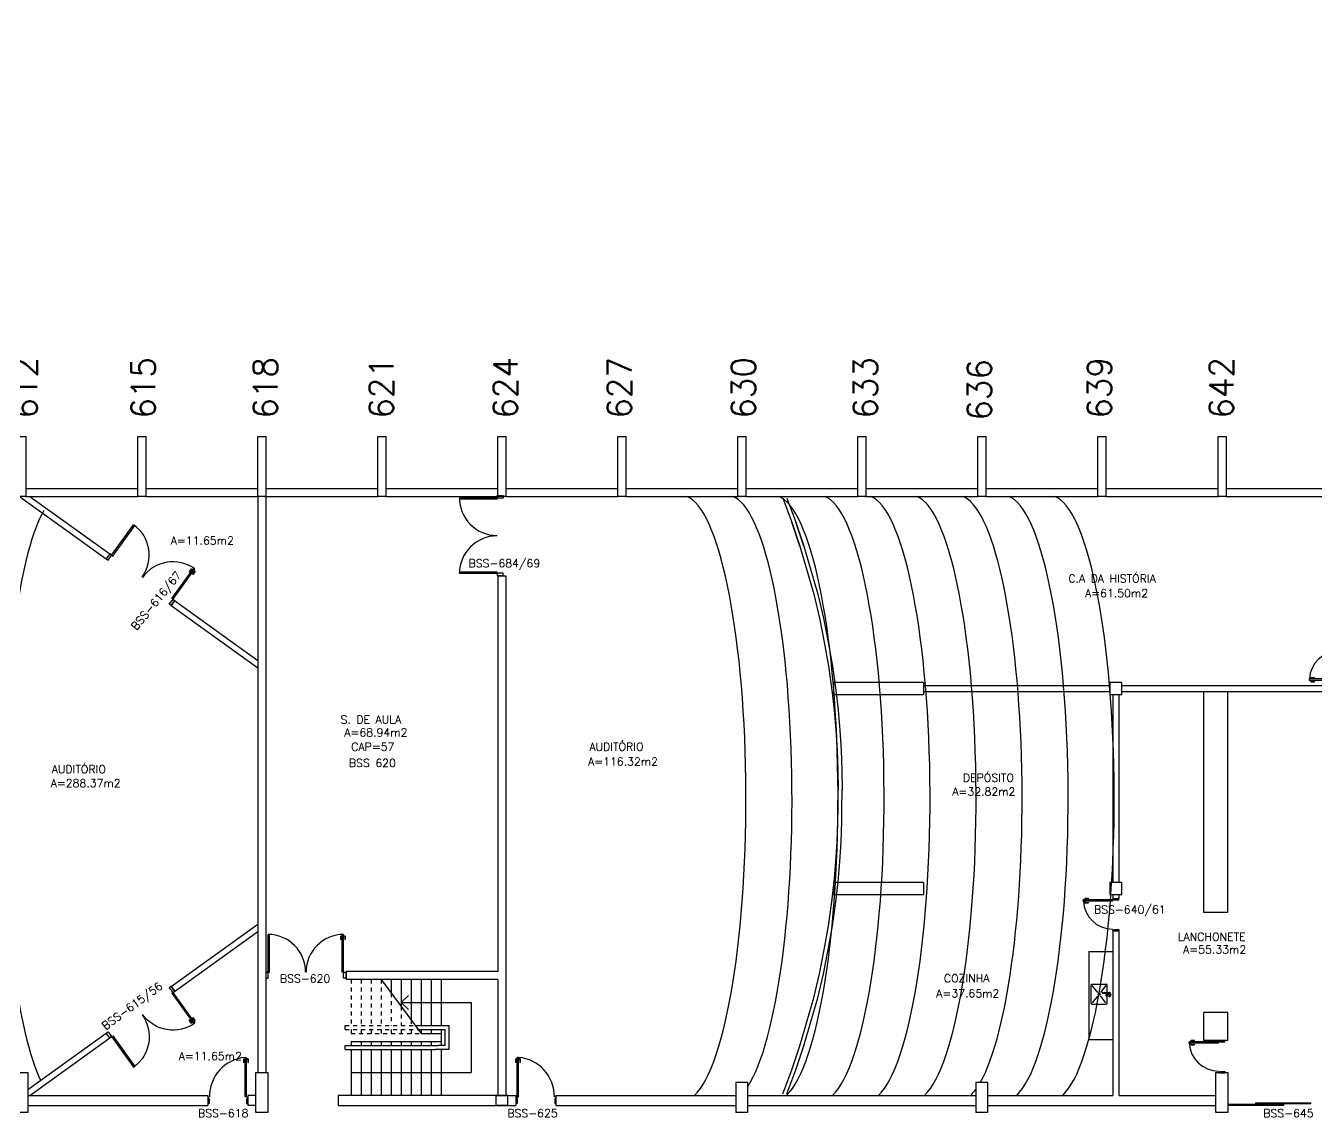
# Model space of a CAD drawing. Extents: x 0 to 244, y -71 to 76.
# Drawn here: x 144.17 to 176.43, y -0.3 to 26.98 of the extents above; entities that cross this region are included whole.
import ezdxf
from ezdxf.enums import TextEntityAlignment as Align

# ---------------------------------------------------------------- set-up
doc = ezdxf.new("R2010")
doc.units = 0
doc.header["$LTSCALE"] = 0.01
doc.header["$MEASUREMENT"] = 0
doc.header["$PDMODE"] = 98
doc.linetypes.add('HIDDEN2', pattern=[0.1875, 0.125, -0.0625])
doc.layers.get('0').update_dxf_attribs({"linetype": 'CONTINUOUS'})
doc.layers.get('DEFPOINTS').update_dxf_attribs({"linetype": 'CONTINUOUS'})
for name, color, linetype in [('ALV', 2, 'CONTINUOUS'), ('APSAN', 1, 'CONTINUOUS'), ('BANC', 2, 'CONTINUOUS'), ('ESC', 1, 'CONTINUOUS'), ('ESQ', 1, 'CONTINUOUS'), ('ESTR', 3, 'CONTINUOUS'), ('LAYOUT-ANF', 1, 'CONTINUOUS'), ('NOPILAR1', 2, 'CONTINUOUS'), ('TEXTO', 2, 'CONTINUOUS'), ('TEXTO-ENDEREÇO', 2, 'CONTINUOUS'), ('TXT-END-EXTERNO', 2, 'CONTINUOUS'), ('ÁREA', 2, 'CONTINUOUS')]:
    doc.layers.add(name, color=color, linetype=linetype)
doc.layers.get('0').freeze()
doc.styles.add('1', font='romans.shx')
doc.styles.add('NOPILAR', font='simplex.shx', dxfattribs={"height": 0.6})
doc.styles.add('UNB-100', font='simplex.shx', dxfattribs={"height": 0.2})
doc.styles.add('UNB-100-1', font='simplex.shx', dxfattribs={"height": 0.2})
doc.dimstyles.new('1-600', dxfattribs={"dimtxt": 1.1, "dimasz": 2.5, "dimexe": 2, "dimexo": 4, "dimgap": 0.2, "dimtad": 1, "dimdec": 0, "dimzin": 4, "dimdsep": 46, "dimlunit": 6, "dimtxsty": '1', "dimblk1": 'NONE', "dimblk2": 'NONE', "dimsah": 1, "dimcen": 0, "dimclrd": 2, "dimclre": 2, "dimclrt": 2, "dimadec": 0, "dimazin": 0, "dimtfac": 1, "dimtdec": 0, "dimtmove": 2, "dimatfit": 3, "dimldrblk": 'NONE', "dimfxl": 1, "dimtolj": 1, "dimtzin": 0, "dimarcsym": 0})

# ---------------------------------------------------------------- blocks, each defined once
blk = doc.blocks.new('PILAR-SSN')
blk.add_lwpolyline([(0.2, 0), (0.2, -1.5), (0, -1.5), (0, 0)], close=True)
blk = doc.blocks.new('PD80-SSN')
for p, q in [((-0.777, 0.01), (-0.777, -0.03)), ((-0.777, 0.01), (-0.687, 0.01)), ((-0.687, 0), (-0.687, 0.01)), ((-0.075, 0), (0.075, 0)), ((-0.075, 0), (-0.075, -0.02)), ((0.075, -0.03), (0.075, 0)), ((-0.817, -0.065), (-0.817, -0.03)), ((-0.085, -0.03), (-0.817, -0.03)), ((-0.085, -0.065), (-0.817, -0.065)), ((-0.777, -0.105), (-0.777, -0.065)), ((-0.777, -0.105), (-0.687, -0.105)), ((-0.767, 0), (-0.767, -0.03)), ((-0.767, 0), (-0.687, 0)), ((-0.767, -0.095), (-0.767, -0.065)), ((-0.767, -0.095), (-0.687, -0.095)), ((-0.687, -0.095), (-0.687, -0.105)), ((-0.085, -0.03), (-0.085, -0.065)), ((-0.075, -0.02), (-0.04, -0.02)), ((-0.04, -0.03), (-0.04, -0.02)), ((-0.04, -0.03), (0.075, -0.03)), ((-0.075, -0.781), (-0.04, -0.781)), ((-0.075, -0.801), (-0.075, -0.781)), ((-0.075, -0.801), (0.075, -0.801)), ((-0.075, -0.802), (0.075, -0.802)), ((-0.04, -0.771), (0.075, -0.771)), ((-0.04, -0.771), (-0.04, -0.781)), ((0.075, -0.771), (0.075, -0.801))]:
    blk.add_line(p, q)
blk.add_arc((-0.085, -0.03), 0.731, 182.6571, 270)
blk = doc.blocks.new('PISOANF-SSN')
for p, q in [((0, 0), (-0.224, -0.6)), ((-0.224, -0.6), (-0.427, -1.2)), ((-0.427, -1.2), (-0.603, -1.8)), ((-0.603, -1.8), (-0.772, -2.4)), ((-0.772, -2.4), (-0.914, -3)), ((-0.914, -3), (-1.032, -3.6)), ((-1.032, -3.6), (-1.14, -4.2)), ((-1.14, -4.2), (-1.223, -4.8)), ((-1.223, -4.8), (-1.28, -5.3)), ((-1.28, -5.3), (-1.324, -5.8)), ((-1.324, -5.8), (-1.355, -6.3)), ((-1.355, -6.3), (-1.374, -6.8)), ((-1.374, -6.8), (-1.374, -7.111)), ((-1.374, -7.111), (-1.38, -7.611)), ((-1.374, -8.093), (-1.38, -7.593)), ((-1.355, -8.593), (-1.374, -8.093)), ((-1.324, -9.093), (-1.355, -8.593)), ((-1.28, -9.593), (-1.324, -9.093)), ((-1.223, -10.093), (-1.28, -9.593)), ((-1.14, -10.693), (-1.223, -10.093)), ((-1.032, -11.293), (-1.14, -10.693)), ((-0.914, -11.893), (-1.032, -11.293)), ((-0.772, -12.493), (-0.914, -11.893)), ((-0.603, -13.093), (-0.772, -12.493)), ((-0.427, -13.693), (-0.603, -13.093))]:
    blk.add_line(p, q)
blk.add_lwpolyline([(-0.224, -14.293), (-0.427, -13.693)], close=True)
blk.add_lwpolyline([(0, -14.893), (-0.224, -14.293)])
blk = doc.blocks.new('PTDP-SSN')
at = {"color": 2}
for p, q in [((0.055, 1.015), (0.09, 1.015)), ((0.055, 0.075), (0.055, 1.015)), ((0.09, 0.075), (0.09, 1.015)), ((1.91, 0.075), (1.91, 1.015)), ((1.945, 1.015), (1.91, 1.015)), ((1.945, 0.075), (1.945, 1.015)), ((0.05, 0.075), (0, 0.075)), ((0, 0.075), (0, -0.075)), ((0.05, 0.04), (0.05, 0.075)), ((0.06, 0.04), (0.05, 0.04)), ((0.055, 0.075), (0.09, 0.075)), ((0.06, -0.075), (0.06, 0.04)), ((1.945, 0.075), (1.91, 0.075)), ((1.94, -0.075), (1.94, 0.04)), ((1.94, 0.04), (1.95, 0.04)), ((1.95, 0.04), (1.95, 0.075)), ((1.95, 0.075), (2, 0.075)), ((2, 0.075), (2, -0.075)), ((0, -0.075), (0.06, -0.075)), ((2, -0.075), (1.94, -0.075))]:
    blk.add_line(p, q, dxfattribs=at)
at = {"color": 1}
for centre, start, end in [((0.055, 0.075), 0, 90), ((1.945, 0.075), 90, 180)]:
    blk.add_arc(centre, 0.94, start, end, dxfattribs=at)
blk = doc.blocks.new('ESCB-SSN')
at = {"layer": 'ESC', "linetype": 'HIDDEN2'}
for p, q in [((-3.679, 2.898), (-3.679, 1.75)), ((-3.429, 2.898), (-3.429, 1.75)), ((-3.179, 2.898), (-3.179, 1.75)), ((-2.929, 2.898), (-2.929, 1.75)), ((-2.679, 2.561), (-2.679, 1.75)), ((-2.429, 2.224), (-2.429, 1.75)), ((-3.832, 1.65), (-3.832, 1.75)), ((-3.832, 1.75), (-2.078, 1.75)), ((-3.832, 1.65), (-2.004, 1.65)), ((-3.679, 1.65), (-3.679, 1.55)), ((-3.429, 1.65), (-3.429, 1.55)), ((-3.179, 1.65), (-3.179, 1.55)), ((-2.929, 1.65), (-2.929, 1.55)), ((-2.679, 1.65), (-2.679, 1.55)), ((-2.429, 1.65), (-2.429, 1.55)), ((-2.179, 1.887), (-2.179, 1.75)), ((-3.679, 1.55), (-1.929, 1.55))]:
    blk.add_line(p, q, dxfattribs=at)
at = {"layer": 'ESC', "color": 1}
for p, q in [((-2.929, 2.898), (-1.929, 1.55)), ((-2.679, 2.898), (-2.679, 2.561)), ((-2.429, 2.898), (-2.429, 2.224)), ((-2.179, 2.898), (-2.179, 1.887)), ((-1.929, 2.898), (-1.929, 1.75)), ((-1.679, 2.898), (-1.679, 1.75)), ((-1.429, 2.898), (-1.429, 1.75)), ((-2.179, 1.65), (-2.179, 1.55)), ((-2.078, 1.75), (-1.232, 1.75)), ((-2.004, 1.65), (-1.332, 1.65)), ((-1.929, 1.65), (-1.929, 1.55)), ((-1.679, 1.65), (-1.679, 1.55)), ((-1.429, 1.65), (-1.429, 1.248)), ((-1.332, 1.248), (-1.332, 1.65)), ((-1.232, 1.148), (-1.232, 1.75)), ((-3.679, 1.347), (-3.679, 1.248)), ((-3.679, 1.347), (-3.187, 1.347)), ((-3.429, 1.347), (-3.429, 1.248)), ((-3.187, 1.347), (-2.401, 1.347)), ((-3.179, 1.347), (-3.179, 1.248)), ((-2.929, 1.347), (-2.929, 1.248)), ((-2.679, 1.347), (-2.679, 1.248)), ((-2.466, 1.347), (-2.189, 1.347)), ((-2.429, 1.347), (-2.429, 1.248)), ((-2.189, 1.347), (-1.429, 1.347)), ((-2.179, 1.347), (-2.179, 1.248)), ((-1.929, 1.55), (-1.429, 1.55)), ((-1.929, 1.347), (-1.929, 1.248)), ((-1.679, 1.347), (-1.679, 1.248)), ((-1.679, 1.347), (-1.679, 1.248)), ((-3.832, 1.248), (-1.503, 1.248)), ((-3.832, 1.148), (-3.832, 1.248)), ((-3.832, 1.148), (-1.577, 1.148)), ((-3.679, 1.148), (-3.679, -0.003)), ((-3.429, 1.148), (-3.429, -0.003)), ((-3.179, 1.148), (-3.179, -0.003)), ((-2.929, 1.148), (-2.929, -0.003)), ((-2.679, 1.148), (-2.679, -0.003)), ((-2.429, 1.148), (-2.429, -0.003)), ((-2.179, 1.148), (-2.179, -0.003)), ((-1.929, 1.148), (-1.929, -0.003)), ((-1.679, 1.148), (-1.679, -0.003)), ((-1.232, 1.148), (-1.577, 1.148)), ((-1.332, 1.248), (-1.503, 1.248)), ((-1.429, 1.148), (-1.429, -0.003))]:
    blk.add_line(p, q, dxfattribs=at)
at = {"layer": 'ESC'}
for p, q in [((-2.426, 2.324), (-2.249, 2.501)), ((-2.426, 2.324), (-0.679, 2.324)), ((-2.426, 2.324), (-2.249, 2.147)), ((-0.679, 2.324), (-0.679, 0.572)), ((-3.679, 0.572), (-0.679, 0.572))]:
    blk.add_line(p, q, dxfattribs=at)
blk = doc.blocks.new('INOXA1-P')
for p, q in [((0.043, 0.008), (0.043, -0.022)), ((0.062, 0.04), (0.071, 0.04)), ((0.131, 0.048), (0.076, 0.043)), ((0.131, -0.002), (0.076, 0.003)), ((0.12, 0.23), (0.12, 0.047)), ((0.22, 0.25), (0.14, 0.25)), ((0.15, 0.22), (0.287, 0.043)), ((0.5, 0.25), (0.22, 0.25)), ((0.353, 0.043), (0.49, 0.22)), ((0.52, 0.23), (0.52, -0.23)), ((0.22, -0.027), (0.054, -0.027)), ((0.22, -0.037), (0.054, -0.037)), ((0.063, -0.003), (0.063, -0.021)), ((0.12, -0.001), (0.12, -0.027)), ((0.12, -0.037), (0.12, -0.23)), ((0.22, -0.25), (0.14, -0.25)), ((0.15, -0.22), (0.287, -0.043)), ((0.231, -0.027), (0.22, -0.027)), ((0.231, -0.037), (0.22, -0.037)), ((0.5, -0.25), (0.22, -0.25)), ((0.353, -0.043), (0.49, -0.22))]:
    blk.add_line(p, q)
blk.add_lwpolyline([(0.076, 0.003), (0.072, 0.004), (0.069, 0.009), (0.067, 0.015), (0.066, 0.023), (0.067, 0.031), (0.069, 0.037), (0.072, 0.042), (0.076, 0.043)])
blk.add_lwpolyline([(0.131, 0.048), (0.137, 0.046), (0.143, 0.041), (0.147, 0.033), (0.148, 0.023), (0.147, 0.013), (0.143, 0.006), (0.137, 0), (0.131, -0.002), (0.125, 0), (0.119, 0.006), (0.115, 0.013), (0.114, 0.023), (0.115, 0.033), (0.119, 0.041), (0.125, 0.046)], close=True)
for radius in [0.0266, 0.0163]:
    blk.add_circle((0.32, 0), radius)
for centre, radius, start, end in [((0.054, 0.023), 0.0349, 36.1705, 252.2568), ((0.054, 0.023), 0.0189, 62.7367, 235.7375), ((0.073, -0.003), 0.01, 102.8285, 180), ((0.054, 0.023), 0.0349, 285.5373, 323.9987), ((0.14, 0.23), 0.02, 90, 180), ((0.5, 0.23), 0.02, 360, 90), ((0.054, -0.032), 0.0145, 20.161, 339.839), ((0.054, -0.032), 0.005, 90.0037, 269.9963), ((0.14, -0.23), 0.02, 180, 270), ((0.231, -0.032), 0.00738, 222.6559, 137.3441), ((0.231, -0.032), 0.005, 269.9935, 90.0065), ((0.5, -0.23), 0.02, 270, 360)]:
    blk.add_arc(centre, radius, start, end)
blk = doc.blocks.new('PE80-SSN')
at = {"color": 2}
for p, q in [((0.075, 0), (-0.075, 0)), ((-0.075, -0.03), (-0.075, 0)), ((0.075, 0), (0.075, -0.02)), ((0.04, -0.03), (-0.075, -0.03)), ((0.075, -0.02), (0.04, -0.02)), ((0.04, -0.03), (0.04, -0.02)), ((0.085, -0.03), (0.817, -0.03)), ((0.085, -0.03), (0.085, -0.065)), ((0.085, -0.065), (0.817, -0.065)), ((0.817, -0.065), (0.817, -0.03))]:
    blk.add_line(p, q, dxfattribs=at)
at = {"color": 1}
for p, q in [((0.777, 0.01), (0.687, 0.01)), ((0.687, 0), (0.687, 0.01)), ((0.777, 0.01), (0.777, -0.03)), ((0.767, 0), (0.687, 0)), ((0.767, -0.095), (0.687, -0.095)), ((0.687, -0.095), (0.687, -0.105)), ((0.777, -0.105), (0.687, -0.105)), ((0.767, 0), (0.767, -0.03)), ((0.767, -0.095), (0.767, -0.065)), ((0.777, -0.105), (0.777, -0.065))]:
    blk.add_line(p, q, dxfattribs=at)
for p, q in [((0.04, -0.771), (-0.075, -0.771)), ((-0.075, -0.771), (-0.075, -0.801)), ((0.075, -0.801), (-0.075, -0.801)), ((0.075, -0.802), (-0.075, -0.802)), ((0.04, -0.771), (0.04, -0.781)), ((0.075, -0.781), (0.04, -0.781)), ((0.075, -0.801), (0.075, -0.781))]:
    blk.add_line(p, q)
blk.add_arc((0.085, -0.03), 0.731, 270, 357.3429, dxfattribs=at)
blk = doc.blocks.new('*D49')
at = {"color": 2, "linetype": 'ByBlock', "transparency": 16777216}
for p, q in [((124.321, 534.963), (124.321, 539.734)), ((136.321, 537.734), (124.321, 537.734))]:
    blk.add_line(p, q, dxfattribs=at)
at = {"layer": 'DEFPOINTS', "color": 0, "linetype": 'ByBlock', "transparency": 16777216}
for p in [(124.321, 537.734), (124.321, 530.963), (136.321, 530.963)]:
    blk.add_point(p, dxfattribs=at)
blk = doc.blocks.new('_NONE')
at = {"color": 0, "linetype": 'ByBlock'}
blk.add_circle((0, 0), 0.25, dxfattribs=at)
blk = doc.blocks.new('*D48')
at = {"color": 2, "linetype": 'ByBlock', "transparency": 16777216}
for p, q in [((136.321, 534.963), (136.321, 539.734)), ((142.321, 537.734), (136.321, 537.734))]:
    blk.add_line(p, q, dxfattribs=at)
at = {"layer": 'DEFPOINTS', "color": 0, "linetype": 'ByBlock', "transparency": 16777216}
for p in [(136.321, 537.734), (136.321, 530.963), (142.321, 530.963)]:
    blk.add_point(p, dxfattribs=at)
at = {"color": 2, "linetype": 'ByBlock', "transparency": 16777216, "insert": (139.321, 538.484), "char_height": 1.1, "attachment_point": 5, "style": '1'}
blk.add_mtext('\\A1;S.Aula', dxfattribs=at)
blk = doc.blocks.new('*D47')
at = {"color": 2, "linetype": 'ByBlock', "transparency": 16777216}
for p, q in [((142.321, 534.963), (142.321, 539.734)), ((149.417, 534.963), (149.417, 539.734)), ((149.417, 537.734), (142.321, 537.734))]:
    blk.add_line(p, q, dxfattribs=at)
at = {"layer": 'DEFPOINTS', "color": 0, "linetype": 'ByBlock', "transparency": 16777216}
for p in [(142.321, 537.734), (142.321, 530.963), (149.417, 530.963)]:
    blk.add_point(p, dxfattribs=at)
blk = doc.blocks.new('*D46')
at = {"color": 2, "linetype": 'ByBlock', "transparency": 16777216}
for p, q in [((149.417, 534.963), (149.417, 539.734)), ((178.321, 534.963), (178.321, 539.734)), ((178.321, 537.734), (149.417, 537.734))]:
    blk.add_line(p, q, dxfattribs=at)
at = {"layer": 'DEFPOINTS', "color": 0, "linetype": 'ByBlock', "transparency": 16777216}
for p in [(149.417, 537.734), (149.417, 530.963), (178.321, 530.963)]:
    blk.add_point(p, dxfattribs=at)
at = {"color": 2, "linetype": 'ByBlock', "transparency": 16777216, "insert": (163.869, 538.668), "char_height": 1.1, "attachment_point": 5, "style": '1'}
blk.add_mtext('\\A1;C.A.-História, Geografia Filosofia', dxfattribs=at)

msp = doc.modelspace()

# ---------------------------------------------------------------- linework, layer by layer
at = {"layer": 'ALV'}
for p, q in [((144.018, 15.22), (146.185, 13.661)), ((144.175, 15.42), (146.975, 15.42)), ((144.175, 15.22), (146.975, 15.22)), ((144.275, 15.22), (146.272, 13.783)), ((147.175, 15.42), (149.975, 15.42)), ((147.175, 15.22), (149.975, 15.22)), ((149.975, 15.22), (149.975, 0.824)), ((150.175, 15.42), (152.975, 15.42)), ((150.175, 15.22), (150.175, 0.824)), ((150.175, 15.22), (152.975, 15.22)), ((153.175, 15.42), (155.975, 15.42)), ((153.175, 15.22), (155.975, 15.22)), ((156.175, 15.42), (158.975, 15.42)), ((156.175, 15.22), (158.975, 15.22)), ((159.175, 15.42), (161.975, 15.42)), ((159.175, 15.22), (161.975, 15.22)), ((162.175, 15.42), (164.975, 15.42)), ((162.175, 15.22), (164.975, 15.22)), ((165.175, 15.42), (167.975, 15.42)), ((165.175, 15.22), (167.975, 15.22)), ((168.175, 15.42), (170.975, 15.42)), ((168.175, 15.22), (170.975, 15.22)), ((171.175, 15.42), (173.975, 15.42)), ((171.175, 15.22), (173.975, 15.22)), ((174.175, 15.42), (176.975, 15.42)), ((174.175, 15.22), (176.975, 15.22)), ((146.272, 13.783), (146.185, 13.661)), ((155.975, 13.235), (155.975, 3.349)), ((155.975, 13.235), (156.175, 13.235)), ((156.175, 13.235), (156.175, 0.247)), ((147.808, 12.493), (147.896, 12.615)), ((147.889, 12.62), (149.975, 11.12)), ((147.808, 12.493), (149.975, 10.935)), ((166.615, 10.493), (171.274, 10.493)), ((166.615, 10.343), (171.274, 10.343)), ((171.574, 10.493), (177, 10.493)), ((171.574, 10.343), (177, 10.343)), ((171.349, 10.268), (171.349, 5.562)), ((171.499, 10.268), (171.499, 5.562)), ((147.808, 2.975), (149.975, 4.533)), ((147.889, 2.848), (149.975, 4.349)), ((171.349, 4.366), (171.499, 4.366)), ((171.349, 4.366), (171.349, 0.249)), ((171.499, 4.366), (171.499, 0.249)), ((155.975, 3.349), (152.18, 3.349)), ((152.18, 3.349), (152.18, 3.149)), ((147.808, 2.975), (147.896, 2.853)), ((155.975, 3.149), (152.18, 3.149)), ((155.975, 3.149), (155.975, 0.249)), ((144.222, 0.395), (146.185, 1.807)), ((144.275, 0.249), (146.272, 1.685)), ((146.272, 1.685), (146.185, 1.807)), ((144.222, 0.249), (148.722, 0.249)), ((148.722, 0.249), (148.722, -0.001)), ((148.722, 0.199), (148.722, 0.049)), ((149.922, 0.249), (149.722, 0.249)), ((149.722, 0.249), (149.722, -0.001)), ((155.975, 0.249), (151.983, 0.249)), ((151.983, 0.249), (151.983, -0.005)), ((156.225, 0.249), (156.425, 0.249)), ((156.425, 0.249), (156.425, -0.001)), ((157.425, 0.249), (161.922, 0.249)), ((157.425, 0.249), (157.425, -0.001)), ((157.425, 0.199), (157.425, 0.049)), ((162.222, 0.249), (167.922, 0.249)), ((168.222, 0.249), (171.349, 0.249)), ((171.499, 0.249), (173.922, 0.249)), ((144.222, -0.001), (148.722, -0.001)), ((149.922, -0.001), (149.722, -0.001)), ((151.983, -0.005), (155.927, -0.005)), ((156.225, -0.001), (156.425, -0.001)), ((157.425, -0.001), (161.922, -0.001)), ((162.222, -0.001), (167.922, -0.001)), ((168.222, -0.001), (173.922, -0.001))]:
    msp.add_line(p, q, dxfattribs=at)
at = {"layer": 'BANC'}
for p, q in [((173.622, 4.819), (173.622, 10.343)), ((174.222, 4.819), (174.222, 10.343)), ((174.222, 4.819), (173.622, 4.819)), ((170.749, 3.843), (171.349, 3.843)), ((170.749, 3.843), (170.749, 1.643)), ((173.622, 1.619), (173.622, 2.319)), ((174.222, 2.319), (173.622, 2.319)), ((174.222, 1.619), (174.222, 2.319)), ((170.749, 1.643), (171.349, 1.643)), ((174.222, 1.619), (173.622, 1.619))]:
    msp.add_line(p, q, dxfattribs=at)
at = {"layer": 'ESQ'}
for p, q in [((148.307, 13.409), (148.256, 13.334)), ((148.264, 13.329), (148.256, 13.334)), ((148.309, 13.395), (148.264, 13.329)), ((148.307, 13.409), (148.34, 13.386)), ((148.309, 13.395), (148.334, 13.378)), ((148.388, 13.341), (148.343, 13.275)), ((148.343, 13.275), (148.351, 13.27)), ((148.402, 13.344), (148.351, 13.27)), ((148.388, 13.341), (148.363, 13.358)), ((148.402, 13.344), (148.369, 13.366)), ((152.042, 4.232), (152.042, 4.142)), ((152.042, 4.232), (152.082, 4.232)), ((152.052, 4.222), (152.052, 4.142)), ((152.052, 4.222), (152.082, 4.222)), ((152.157, 4.232), (152.117, 4.232)), ((152.147, 4.222), (152.117, 4.222)), ((152.147, 4.222), (152.147, 4.142)), ((152.157, 4.232), (152.157, 4.142)), ((152.052, 4.142), (152.042, 4.142)), ((152.147, 4.142), (152.157, 4.142)), ((148.267, 2.135), (148.258, 2.129)), ((148.31, 2.055), (148.258, 2.129)), ((148.312, 2.069), (148.267, 2.135)), ((148.31, 2.055), (148.343, 2.078)), ((148.312, 2.069), (148.337, 2.086)), ((148.345, 2.189), (148.353, 2.195)), ((148.39, 2.123), (148.345, 2.189)), ((148.404, 2.121), (148.353, 2.195)), ((148.39, 2.123), (148.366, 2.106)), ((148.404, 2.121), (148.371, 2.098)), ((149.617, 1.159), (149.657, 1.159)), ((149.617, 1.159), (149.617, 1.069)), ((149.627, 1.069), (149.617, 1.069)), ((149.627, 1.149), (149.657, 1.149)), ((149.627, 1.149), (149.627, 1.069)), ((149.657, 1.199), (149.692, 1.199)), ((149.657, 0.209), (149.657, 1.199)), ((149.692, 0.209), (149.692, 1.199)), ((149.732, 1.159), (149.692, 1.159)), ((149.722, 1.149), (149.692, 1.149)), ((149.722, 1.149), (149.722, 1.069)), ((149.722, 1.069), (149.732, 1.069)), ((149.732, 1.159), (149.732, 1.069)), ((156.415, 1.159), (156.455, 1.159)), ((156.415, 1.159), (156.415, 1.069)), ((156.425, 1.069), (156.415, 1.069)), ((156.425, 1.149), (156.455, 1.149)), ((156.425, 1.149), (156.425, 1.069)), ((156.49, 1.199), (156.455, 1.199)), ((156.455, 0.209), (156.455, 1.199)), ((156.49, 0.209), (156.49, 1.199)), ((156.53, 1.159), (156.49, 1.159)), ((156.52, 1.149), (156.49, 1.149)), ((156.52, 1.149), (156.52, 1.069)), ((156.52, 1.069), (156.53, 1.069)), ((156.53, 1.159), (156.53, 1.069)), ((148.722, 0.249), (148.722, -0.001)), ((148.723, 0.199), (148.743, 0.199)), ((148.723, 0.199), (148.723, 0.049)), ((148.753, 0.049), (148.723, 0.049)), ((148.743, 0.199), (148.743, 0.164)), ((148.753, 0.164), (148.743, 0.164)), ((148.753, 0.164), (148.753, 0.049)), ((149.692, 0.209), (149.657, 0.209)), ((149.692, 0.164), (149.702, 0.164)), ((149.692, 0.164), (149.692, 0.049)), ((149.692, 0.049), (149.722, 0.049)), ((149.722, 0.199), (149.702, 0.199)), ((149.702, 0.199), (149.702, 0.164)), ((156.425, 0.199), (156.445, 0.199)), ((156.455, 0.049), (156.425, 0.049)), ((156.445, 0.199), (156.445, 0.164)), ((156.455, 0.164), (156.445, 0.164)), ((156.455, 0.209), (156.49, 0.209)), ((156.455, 0.164), (156.455, 0.049)), ((157.394, 0.164), (157.394, 0.049)), ((157.394, 0.164), (157.404, 0.164)), ((157.394, 0.049), (157.424, 0.049)), ((157.404, 0.199), (157.404, 0.164)), ((157.424, 0.199), (157.404, 0.199)), ((157.424, 0.199), (157.424, 0.049)), ((157.425, 0.199), (157.425, 0.049)), ((175.611, 0.019), (174.221, 0.019)), ((174.912, 0.059), (174.912, 0.039)), ((176.293, 0.059), (174.912, 0.059)), ((176.293, 0.039), (174.912, 0.039)), ((175.611, 0.019), (175.611, -0.001)), ((176.293, 0.039), (176.293, 0.059)), ((175.611, -0.001), (174.221, -0.001))]:
    msp.add_line(p, q, dxfattribs=at)
for centre, start, end in [((149.741, 0.223), 94.8406, 180.8093), ((156.407, 0.223), 359.1907, 85.1594)]:
    msp.add_arc(centre, 0.978, start, end, dxfattribs=at)
at = {"layer": 'ESTR'}
for p, q in [((166.615, 10.568), (164.365, 10.568)), ((164.365, 10.568), (164.365, 10.268)), ((166.615, 10.568), (166.615, 10.268)), ((171.274, 10.568), (171.274, 10.268)), ((171.574, 10.568), (171.274, 10.568)), ((171.574, 10.268), (171.574, 10.568)), ((164.365, 10.268), (166.615, 10.268)), ((171.274, 10.268), (171.574, 10.268)), ((166.615, 5.568), (164.365, 5.568)), ((164.365, 5.568), (164.365, 5.268)), ((166.615, 5.568), (166.615, 5.268)), ((171.274, 5.568), (171.274, 5.268)), ((171.574, 5.568), (171.274, 5.568)), ((171.574, 5.268), (171.574, 5.568)), ((164.365, 5.268), (166.615, 5.268)), ((171.274, 5.268), (171.574, 5.268)), ((171.349, 5.268), (171.349, 5.168)), ((171.349, 5.168), (171.499, 5.168)), ((171.499, 5.268), (171.499, 5.168)), ((161.922, 0.568), (161.922, -0.182)), ((162.222, 0.568), (161.922, 0.568)), ((162.222, -0.182), (162.222, 0.568)), ((167.922, 0.568), (167.922, -0.182)), ((168.222, 0.568), (167.922, 0.568)), ((168.222, -0.182), (168.222, 0.568)), ((156.222, 0.247), (155.922, 0.247)), ((155.922, 0.247), (155.922, -0.001)), ((155.925, 0.249), (155.925, -0.001)), ((155.925, 0.249), (156.226, 0.249)), ((156.222, -0.001), (156.222, 0.247)), ((156.225, -0.001), (156.225, 0.249)), ((156.222, -0.001), (155.922, -0.001)), ((155.924, -0.004), (156.226, -0.004)), ((162.222, -0.182), (161.923, -0.182)), ((168.222, -0.182), (167.923, -0.182))]:
    msp.add_line(p, q, dxfattribs=at)
for points in [[(143.922, -0.182), (143.922, 0.818), (144.222, 0.818), (144.222, -0.182), (143.923, -0.182)], [(149.922, -0.182), (149.922, 0.818), (150.222, 0.818), (150.222, -0.182), (149.923, -0.182)], [(173.922, -0.182), (173.922, 0.818), (174.222, 0.818), (174.222, -0.182), (173.923, -0.182)]]:
    msp.add_lwpolyline(points, dxfattribs=at)
at = {"layer": 'LAYOUT-ANF'}
for centre, major_axis, ratio, start_param, end_param in [((160.575, 7.669), (0, 7.57), 0.211466, 3.340571, 6.210901), ((161.725, 7.669), (0, -7.57), 0.211511, 6.598961, 9.352493), ((162.875, 7.669), (0, -7.57), 0.211565, 6.482163, 9.352493), ((164.025, 7.669), (0, 7.57), 0.211824, 3.34057, 6.2109), ((165.175, 7.669), (0, -7.57), 0.211695, 6.482163, 9.352493), ((166.325, 7.669), (0, -7.57), 0.211773, 6.482163, 9.352493), ((167.475, 7.669), (0, -7.57), 0.211858, 0.353608, 3.069307), ((168.625, 7.669), (0, -7.57), 0.211951, 6.482163, 9.352492), ((169.775, 7.669), (0, -7.57), 0.212052, 6.482163, 9.352492), ((145.075, 7.669), (0, 7.57), 0.191617, 0.315607, 2.766233), ((167.475, 7.669), (0, -7.57), 0.211858, 0.198978, 0.282617)]:
    msp.add_ellipse(centre, major_axis=major_axis, ratio=ratio, start_param=start_param, end_param=end_param, dxfattribs=at)

# ---------------------------------------------------------------- block references
at = {"layer": 'APSAN', "rotation": 180}
msp.add_blockref('INOXA1-P', (171.323, 2.78), dxfattribs=at)
at = {"layer": 'ESC'}
msp.add_blockref('ESCB-SSN', (155.984, 0.247), dxfattribs=at)
at = {"layer": 'ESQ'}
for name, p, rotation in [('PTDP-SSN', (156.027, 13.24), 89.99999999999999), ('PTDP-SSN', (146.229, 13.722), 324.2726), ('PE80-SSN', (177.075, 10.593), 180)]:
    msp.add_blockref(name, p, dxfattribs=dict(at, rotation=rotation))
for name, p in [('PD80-SSN', (171.424, 5.168)), ('PTDP-SSN', (150.172, 3.257)), ('PD80-SSN', (174.072, 1.619))]:
    msp.add_blockref(name, p, dxfattribs=at)
at = {"layer": 'ESQ', "xscale": -1, "rotation": 215.7274}
msp.add_blockref('PTDP-SSN', (146.229, 1.746), dxfattribs=at)
at = {"layer": 'ESTR'}
for p in [(143.975, 16.72), (146.975, 16.72), (149.975, 16.72), (152.975, 16.72), (155.975, 16.72), (158.975, 16.72), (161.975, 16.72), (164.975, 16.72), (167.975, 16.72), (170.975, 16.72), (173.975, 16.72)]:
    msp.add_blockref('PILAR-SSN', p, dxfattribs=at)
at = {"layer": 'ESTR', "rotation": 180}
for p in [(163.096, 0.286), (163.196, 0.286)]:
    msp.add_blockref('PISOANF-SSN', p, dxfattribs=at)

# ---------------------------------------------------------------- texts
at = {"layer": 'NOPILAR1', "style": 'NOPILAR'}
for s, p in [('612', (144.46, 17.162)), ('615', (147.41, 17.162)), ('618', (150.46, 17.162)), ('621', (153.36, 17.162)), ('624', (156.46, 17.162)), ('627', (159.31, 17.162)), ('630', (162.41, 17.162)), ('633', (165.46, 17.162)), ('636', (168.31, 17.112)), ('639', (171.31, 17.162)), ('642', (174.36, 17.162))]:
    msp.add_text(s, height=0.6, rotation=90, dxfattribs=at).set_placement(p)
at = {"layer": 'TEXTO', "style": 'UNB-100'}
for s, p in [('C.A DA HISTÓRIA', (170.234, 13.067)), ('S. DE AULA', (152.041, 9.542)), ('AUDITÓRIO', (158.26, 8.864)), ('AUDITÓRIO', (144.819, 8.302)), ('DEPÓSITO', (167.597, 8.088)), ('LANCHONETE', (172.968, 4.113)), ('COZINHA', (167.122, 3.076))]:
    msp.add_text(s, height=0.2, dxfattribs=at).set_placement(p)
for s, p in [('CAP=57', (152.847, 8.863)), ('BSS 620', (152.836, 8.458))]:
    msp.add_text(s, height=0.2, dxfattribs=at).set_placement(p, align=Align.CENTER)
at = {"layer": 'TEXTO-ENDEREÇO', "style": 'UNB-100-1'}
for s, p in [('BSS-684/69', (155.24, 13.449)), ('BSS-640/61', (170.875, 4.795)), ('BSS-620', (150.524, 3.069)), ('BSS-618', (148.477, -0.296)), ('BSS-625', (156.209, -0.296)), ('BSS-645', (175.106, -0.296))]:
    msp.add_text(s, height=0.2, dxfattribs=at).set_placement(p)
for s, rotation, p in [('BSS-616/67', 50.6795, (146.939, 11.856)), ('BSS-615/56', 36.3645, (146.166, 1.875))]:
    msp.add_text(s, height=0.2, rotation=rotation, dxfattribs=at).set_placement(p)
at = {"layer": 'ÁREA', "style": 'UNB-100'}
for s, p in [('A=11.65m2', (148.584, 14.016)), ('A=61.50m2', (171.439, 12.701)), ('A=68.94m2', (152.923, 9.22)), ('A=116.32m2', (159.101, 8.493)), ('A=288.37m2', (145.668, 7.955)), ('A=32.82m2', (168.121, 7.741)), ('A=55.33m2', (173.891, 3.796)), ('A=37.65m2', (167.72, 2.7)), ('A=11.65m2', (148.784, 1.131))]:
    msp.add_text(s, height=0.2, dxfattribs=at).set_placement(p, align=Align.CENTER)

# ---------------------------------------------------------------- dimensions: what is measured, and where the dimension line sits
at = {"layer": 'TXT-END-EXTERNO'}
for p1, p2, text, picture, middle in [((192.175, 16.72), (163.271, 16.72), 'C.A.-História, Geografia Filosofia', '*D46', (177.723, 24.425)), ((163.271, 16.72), (156.175, 16.72), ' ', '*D47', (159.723, 23.491))]:
    dim = msp.add_aligned_dim(p1=p1, p2=p2, distance=-6.772, text=text, dimstyle='1-600', dxfattribs=at)
    dim.commit()
    dim.dimension.update_dxf_attribs({"geometry": picture, "text_midpoint": middle, "insert": (13.854, -514.243)})
for base, p1, p2, text, picture, middle in [((138.175, 23.491), (150.175, 16.72), (138.175, 16.72), ' ', '*D49', (144.175, 23.491)), ((150.175, 23.491), (156.175, 16.72), (150.175, 16.72), 'S.Aula', '*D48', (153.175, 24.241))]:
    dim = msp.add_linear_dim(base=base, p1=p1, p2=p2, angle=0, text=text, dimstyle='1-600', override={"dimse1": 1}, dxfattribs=at)
    dim.commit()
    dim.dimension.update_dxf_attribs({"geometry": picture, "text_midpoint": middle, "insert": (13.854, -514.243)})

doc.saveas('drawing.dxf')
